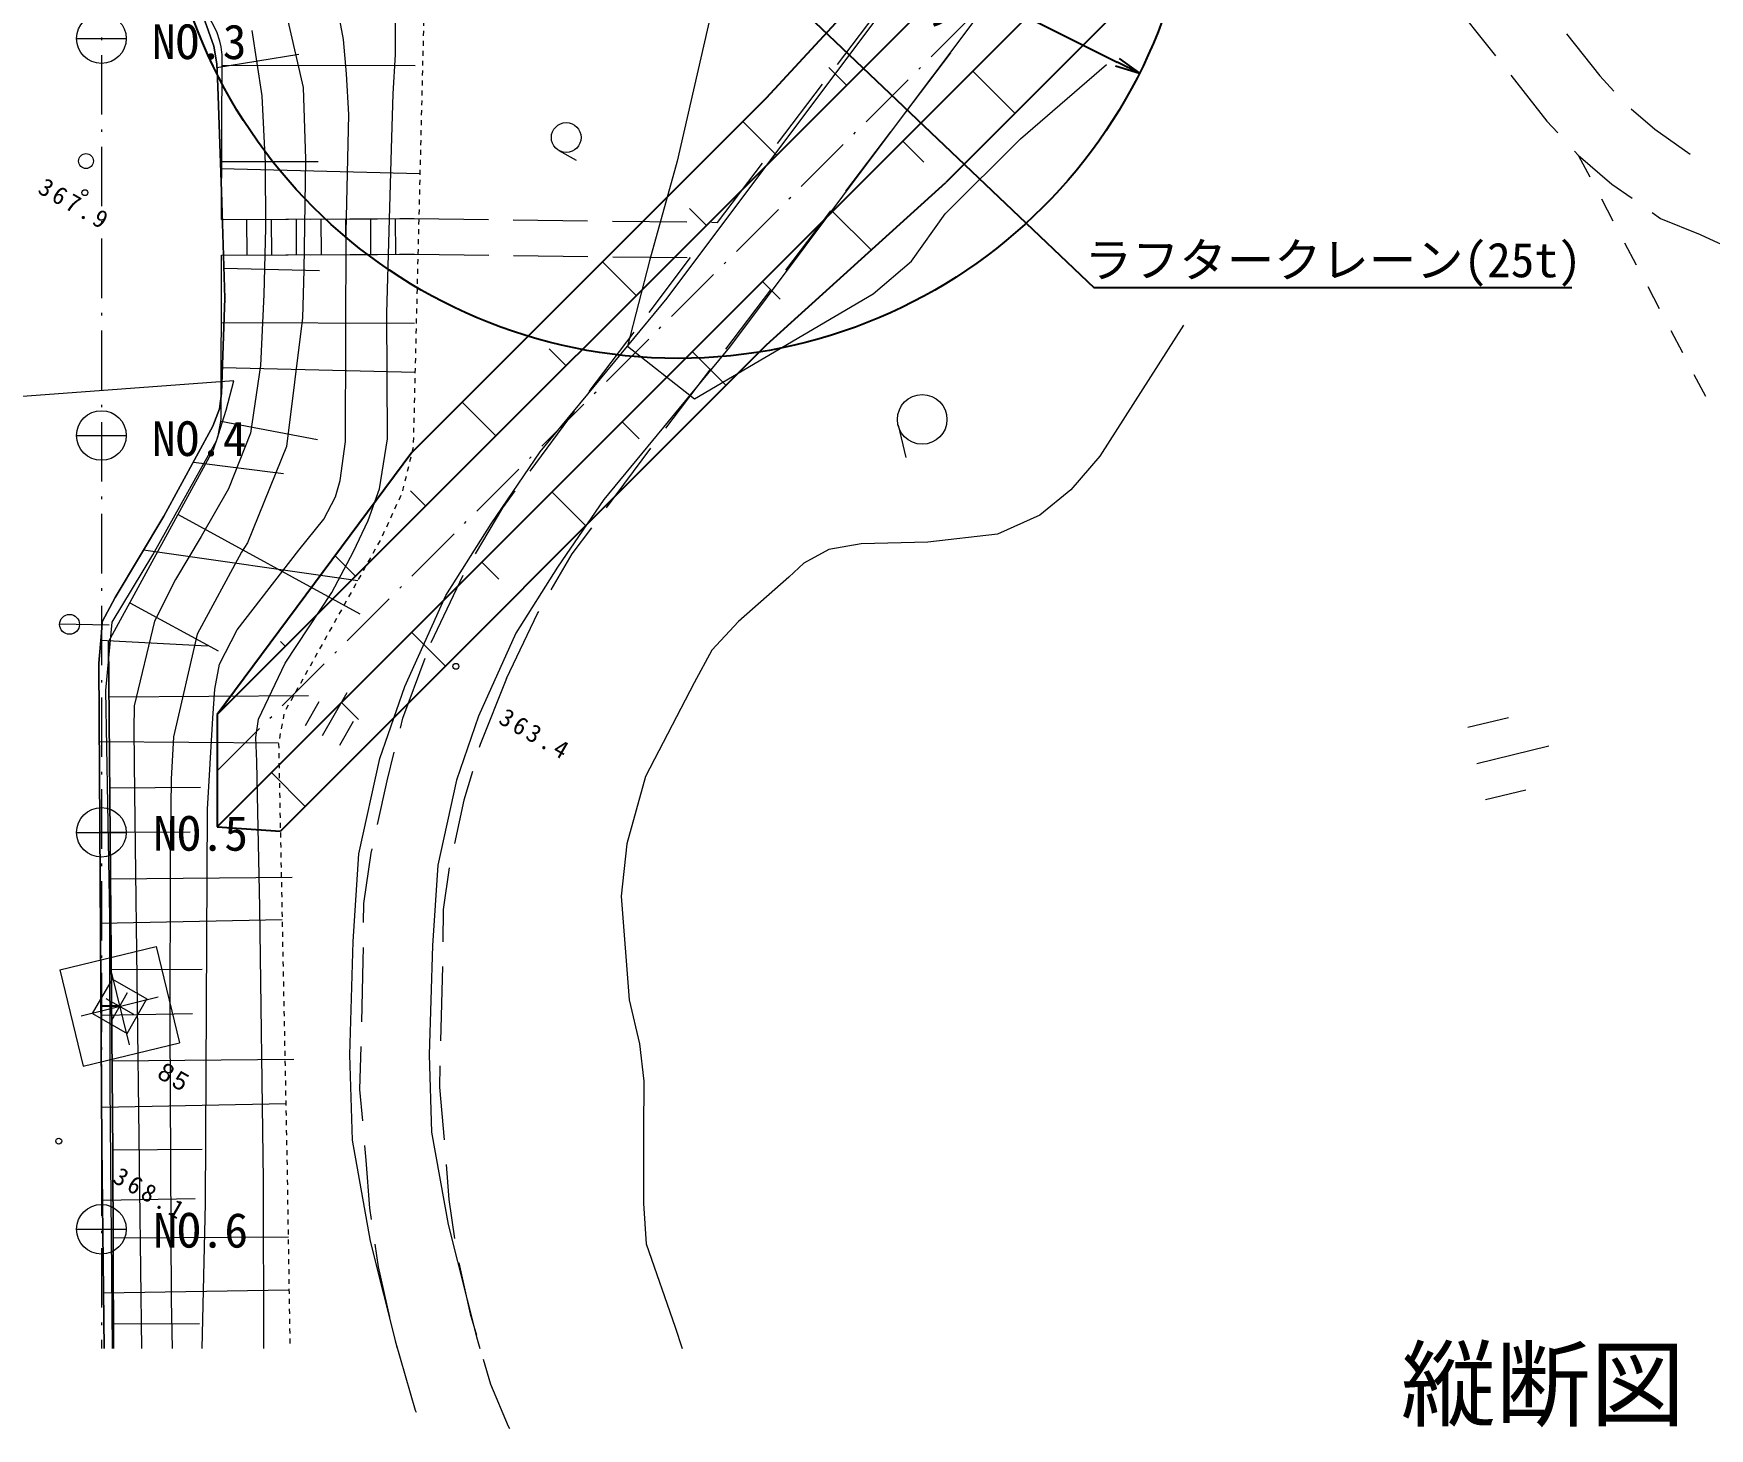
# Model space of a CAD drawing. Header units: millimetres. Extents: x -2078669 to -1085629, y -5987148 to 310365.
# Drawn here: x -1704976 to -1620499, y -3524227 to -3453930 of the extents above; entities that cross this region are included whole.
import ezdxf
from ezdxf.enums import TextEntityAlignment as Align

# ---------------------------------------------------------------- set-up
doc = ezdxf.new("R2010")
doc.units = ezdxf.units.MM
doc.header["$LTSCALE"] = 500
doc.header["$PDSIZE"] = 300
doc.linetypes.add('561019', pattern=[1, 0.5, -0.5])
doc.linetypes.add('SXF_一点短鎖線', pattern=[9.25, 6, -1.5, 0.25, -1.5])
doc.layers.get('Defpoints').update_dxf_attribs({"color": 153})
for name, color, linetype, lineweight in [('1103000', 8, 'Continuous', 18), ('D-BGD', 7, 'Continuous', 13), ('D-BMK', 2, 'SXF_一点短鎖線', 13), ('D-BMK-HTXT', 7, 'Continuous', 13), ('D-BYP-STR1', 2, 'Continuous', 13), ('D-BYP-STR2', 6, 'Continuous', 25), ('D-BYP-STR8', 5, 'Continuous', 25), ('D-TTL-TXT', 7, 'Continuous', 13), ('●予備設計_LP横断', 7, 'Continuous', 13)]:
    doc.layers.add(name, color=color, linetype=linetype, lineweight=lineweight)
doc.layers.add('D-WORK2', color=11, linetype='Continuous', plot=False)
doc.styles.add('MS ゴシック', font='MS Gothic.ttf')
doc.styles.add('ＭＳ ゴシック', font='MS Gothic.ttf')
doc.dimstyles.new('DIM-500-F', dxfattribs={"dimscale": 500, "dimtxt": 3.5, "dimasz": 2.5, "dimexe": 0, "dimexo": 2, "dimgap": 0.8, "dimtad": 1, "dimdec": 0, "dimzin": 0, "dimdsep": 46, "dimtxsty": 'MS ゴシック', "dimblk": 'OPEN', "dimcen": 0.1, "dimclrd": 256, "dimclre": 256, "dimclrt": 256, "dimaunit": 1, "dimadec": 4, "dimazin": 0, "dimtfac": 1, "dimtdec": 0, "dimtmove": 2, "dimatfit": 3, "dimldrblk": 'OPEN', "dimfxl": 1, "dimtolj": 1, "dimtzin": 0, "dimlwd": -1, "dimlwe": -1, "dimarcsym": 2})

# ---------------------------------------------------------------- blocks, each defined once
blk = doc.blocks.new('M2244_1')
at = {"layer": '1103000', "linetype": 'Continuous', "lineweight": 15}
blk.add_line((0, 0), (2.499811970053997, 0.0003381547867320478), dxfattribs=at)
blk.add_circle((2.000318839061947, -0.001165703375590965), 0.5000000000000004, dxfattribs=at)
blk = doc.blocks.new('M6331')
at = {"layer": '●予備設計_LP横断', "linetype": 'Continuous', "lineweight": 9}
blk.add_line((0, -0.75), (1, -0.75), dxfattribs=at)
blk.add_circle((0, 0), 0.75, dxfattribs=at)
blk = doc.blocks.new('M7312')
at = {"layer": '●予備設計_LP横断', "linetype": 'Continuous', "lineweight": 20}
blk.add_circle((0, -0.001000000003841706), 0.15, dxfattribs=at)
blk = doc.blocks.new('M5255')
at = {"layer": '●予備設計_LP横断', "linetype": 'Continuous', "lineweight": 15}
for p, q in [((-1, -1), (-1, 1)), ((-1, 1), (1, 1)), ((1, -1), (1, 1)), ((-0.8000000000010914, 0), (0.7999999999992724, 0)), ((0, -0.8000000000029104), (0, 0.7999999999883585)), ((-1, -1), (1, -1))]:
    blk.add_line(p, q, dxfattribs=at)
blk = doc.blocks.new('M6334')
at = {"layer": '●予備設計_LP横断', "linetype": 'Continuous', "lineweight": 9}
for p, q in [((0, -1.25), (0, 1.25)), ((-1, -1.25), (-1, 0.1499999999941792)), ((1, -1.25), (1, 0.1499999999941792))]:
    blk.add_line(p, q, dxfattribs=at)
blk = doc.blocks.new('河川平面')
at = {"layer": 'D-BGD', "linetype": 'Continuous'}
for p, q in [((1677348.907659888, -2802612.873101369, 363192.9803696544), (1679675.012350652, -2805553.223326799, 363233.9803674384)), ((1646522.301487245, -2805983.865377295, 363585.9803484131), (1648790.945372628, -2802998.290825979, 363562.9803496561)), ((1615237.30558291, -2806138.812892176), (1619367.120021831, -2805471.562999794)), ((1649960.117626734, -2808394.813590163, 363585.9803484131), (1652228.761512114, -2805409.239038861, 363561.9803497102)), ((1615500.412131992, -2806016.450657384), (1625228.405296439, -2806048.680495622)), ((1643496.120888755, -2809964.25597153, 363617.9803466835), (1645765.631750211, -2806979.179769864, 363593.9803479806)), ((1646936.039606823, -2812377.566209422, 363617.9803466835), (1649204.314865776, -2809390.626332397, 363593.9803479806)), ((1615428.485433756, -2811239.278109699), (1625464.622097953, -2811486.021640796)), ((1615486.788961116, -2810876.112359215), (1620337.780902172, -2810884.752033605)), ((1640470.807266339, -2813945.144915401, 363649.9803449539), (1642740.318127798, -2810960.06871375, 363625.980346251)), ((1683852.055354979, -2810552.931833475, 363249.9803665736), (1684435.551503705, -2811658.827432259, 363262.980365871)), ((1685018.679026009, -2812763.357705321, 363275.9803651683), (1685602.175174739, -2813869.253304106, 363288.9803644656)), ((1615473.112669224, -2813809.508348325, 368399.9800882195), (1625170.318487165, -2813754.835146463, 363639.9803454943)), ((1615473.112669224, -2813809.508348325, 368399.9800882195), (1618839.350384557, -2813790.550001184, 366747.980177509)), ((1616722.908762326, -2813802.398016201, 367785.9801214057), (1616734.083457638, -2815598.951321075, 367787.9801212976)), ((1617972.704855418, -2813795.287684076, 367172.980154538), (1617983.879550725, -2815591.840988965, 367174.9801544299)), ((1619222.500948517, -2813788.177351952, 366558.9801877243), (1619232.310318105, -2815585.099283263, 366561.9801875622)), ((1619961.884731575, -2813784.107676672, 366196.9802072902), (1623328.122446904, -2813765.149329531, 364543.9802966337)), ((1620473.164017695, -2813781.565369478, 365945.9802208566), (1620483.471736927, -2815577.620324717, 365947.9802207485)), ((1621722.960110794, -2813774.455037354, 365331.9802540428), (1621732.769480382, -2815571.376968665, 365334.9802538807)), ((1622972.756203888, -2813767.344705245, 364718.9802871751), (1622982.56557347, -2815564.266636556, 364721.9802870129)), ((1624222.552296987, -2813760.234373135, 364104.9803203614), (1624232.361666569, -2815557.156304431, 364107.9803201993)), ((1624449.291468196, -2813759.075631442, 363993.9803263609), (1625170.318487165, -2813754.835146463, 363639.9803454943)), ((1625170.318487165, -2813754.835146463, 363639.9803454943), (1628919.781323818, -2813801.599626757, 363641.9803453863)), ((1630170.512486523, -2813816.942035902, 363642.9803453322), (1633919.975323172, -2813863.706516182, 363645.9803451701)), ((1635169.341160151, -2813879.417551749, 363646.980345116), (1638919.30234645, -2813925.315055957, 363648.9803450079)), ((1643911.592960482, -2816358.953502973, 363648.9803450079), (1646179.868219435, -2813372.013625919, 363625.980346251)), ((1640169.535159504, -2813941.524441189, 363649.9803449539), (1640470.807266339, -2813945.144915401, 363649.9803449539)), ((1615467.29592618, -2815605.522217093, 368409.980087679), (1625186.824762166, -2815552.14624743, 363639.9803454943)), ((1615467.29592618, -2815605.522217093, 368409.980087679), (1618833.533641509, -2815586.563869952, 366757.9801769685)), ((1619955.56963888, -2815580.988521513, 366206.9802067497), (1623322.674330286, -2815562.528524022, 364554.9802960392)), ((1624443.843351581, -2815556.454825947, 364003.9803258204), (1625186.824762166, -2815552.14624743, 363639.9803454943)), ((1625186.824762166, -2815552.14624743, 363639.9803454943), (1628936.287598818, -2815598.910727724, 363644.9803452241)), ((1686185.671323457, -2814975.14890289, 363302.980363709), (1686768.798845754, -2816079.679175952, 363315.9803630064)), ((1615583.938637831, -2816246.738553815), (1620406.424452462, -2816368.039664744)), ((1630187.018761516, -2815614.253136855, 363646.980345116), (1633936.481598172, -2815661.017617149, 363652.9803447917)), ((1635185.847435151, -2815676.728652717, 363653.9803447376), (1638935.80862145, -2815722.626156939, 363659.9803444134)), ((1637021.242514175, -2818481.498463123, 363683.9803431162), (1639113.047983301, -2815725.310409819, 363659.9803444134)), ((1687352.294994483, -2817185.574774736, 363328.9803623037), (1687935.791143213, -2818291.470373507, 363341.980361601)), ((1640887.146314151, -2820340.340796494, 363680.9803432783), (1643156.288549174, -2817353.89926912, 363656.9803445755)), ((1615467.337529887, -2818996.642792232), (1625186.660933558, -2819023.889133979)), ((1633998.03147035, -2822464.749432033, 363718.9803412244), (1636265.43975322, -2819477.311205344, 363692.9803426297)), ((1688518.420315859, -2819396.86762264, 363354.9803608984), (1689102.414814236, -2820501.896245353, 363367.9803601957)), ((1615513.988100504, -2821254.133014511), (1625218.602177648, -2821492.725893976)), ((1637862.69966781, -2824321.728090031, 363712.9803415488), (1640131.84190284, -2821335.286562642, 363688.980342846)), ((1689685.910962962, -2821607.791844152, 363381.9803594391), (1690268.540135612, -2822713.189093271, 363394.9803587365)), ((1615429.888676458, -2823957.952591316), (1620303.332912228, -2824890.711198562)), ((1631016.544458238, -2826477.751113425, 363719.9803411704), (1633251.267096597, -2823466.910996467, 363719.9803411704)), ((1649569.272330461, -2824170.59014901), (1649962.554491872, -2825790.002647831)), ((1634874.775196726, -2828329.875998159, 363719.9803411704), (1637109.497835084, -2825319.035881202, 363719.9803411704)), ((1614045.889133296, -2826023.996555301), (1618596.526432189, -2826609.268112758)), ((1613274.553005613, -2828670.7569839), (1622431.733915682, -2833669.13932372)), ((1611538.57228238, -2830452.712294891), (1622335.331637544, -2831993.27223382)), ((1626030.030864591, -2835114.634893395, 363719.9803411704), (1627646.27201956, -2831730.981688793, 363680.9803432783)), ((1610848.271150888, -2833112.474398644), (1615298.658326407, -2835543.739749856)), ((1609378.084220717, -2835000.813651369), (1614761.991961479, -2835279.555884834)), ((1609801.713853638, -2837862.833886712), (1619845.029167408, -2837787.956628251)), ((1678291.012099368, -2839390.697587236), (1680331.163281952, -2838895.538344415)), ((1609305.413076364, -2840105.248446499), (1618342.104030505, -2840169.818751776)), ((1678733.021042917, -2841212.287473587), (1682377.197514893, -2840326.535634337)), ((1609830.963983694, -2842447.246843441), (1614411.690676149, -2842404.343456123)), ((1679175.398612898, -2843035.242685645), (1681216.048145129, -2842539.216466737)), ((1609335.672540891, -2844683.282894951), (1613883.395477076, -2844653.659053953)), ((1609873.867371026, -2847027.973535894), (1619030.337259432, -2846950.836522026)), ((1609365.813087278, -2849261.318126091), (1618520.251714172, -2849078.250891465)), ((1607313.755436294, -2851614.222973007, 368267.980095354), (1612171.255679874, -2850431.64583732, 368267.980095354)), ((1612171.255679874, -2850431.64583732, 368267.980095354), (1613353.83281556, -2855289.146080896, 368267.980095354)), ((1607313.755436294, -2851614.222973007, 368267.980095354), (1608496.332571988, -2856471.723216583, 368267.980095354)), ((1609860.342755932, -2851508.212024524, 368267.980095354), (1610807.245495923, -2855395.157029394, 368267.980095354)), ((1609908.100997569, -2851603.716731855), (1614492.513954316, -2851574.466601796)), ((1626602.136544256, -2851448.542515753, 363855.9803338197), (1626506.630050699, -2855196.51676729, 363956.9803283607)), ((1608390.32162349, -2853925.135896952, 368267.980095354), (1612277.266628361, -2852978.233156965, 368267.980095354)), ((1609396.223292673, -2853901.727527596), (1614004.623669135, -2853809.570362382)), ((1608496.332571988, -2856471.723216583, 368267.980095354), (1613353.83281556, -2855289.146080896, 368267.980095354)), ((1609946.020888414, -2856193.113185089), (1619116.144034086, -2856112.289906915)), ((1609426.633498079, -2858542.136929099), (1618705.796377022, -2858356.57550287)), ((1609989.12970805, -2860693.21756613), (1614484.250592611, -2860658.778507273)), ((1609470.299431595, -2863214.493815246), (1614130.655341787, -2863131.443246279)), ((1610005.137445464, -2865120.072164373), (1618841.507120378, -2865078.089696547)), ((1609523.096091551, -2867886.769194885), (1618867.095400492, -2867740.291358244)), ((1610026.334111677, -2869457.634690422), (1614363.896637734, -2869436.438024211))]:
    blk.add_line(p, q, dxfattribs=at)
at = {"layer": 'D-BGD', "linetype": 'Continuous', "flags": 128}
for points in [[(1609554.793479384, -2870691.85051814), (1609439.240899246, -2860465.948431318), (1609351.985403525, -2847151.29904375), (1609279.381979892, -2836166.93498844), (1609409.441060601, -2834630.347087123), (1609457.129351798, -2834071.814372853), (1610099.01131509, -2832854.804783508), (1612555.552856169, -2828755.749503523), (1615029.328193981, -2824221.374828453), (1615362.985858978, -2823343.932256352), (1615470.743170048, -2822576.553407937), (1615628.127639537, -2817763.771195724), (1615471.526421471, -2812387.565569873), (1615273.043289659, -2807092.248165695), (1615230.536053072, -2805958.210690291), (1615082.234888306, -2805064.407761343), (1614195.948478485, -2802554.903301478)], [(1609120.374898591, -2789482.559495649), (1609275.451945141, -2792487.581647095), (1609448.294350338, -2793437.014847668), (1609989.894505932, -2794678.001984301), (1610785.094860014, -2796133.968020775), (1611543.875755006, -2797522.862286942), (1614195.948478485, -2802554.903301478), (1615082.234888306, -2805064.407761343), (1615230.536053072, -2805958.210690291), (1615273.043289659, -2807092.248165695), (1615471.526421471, -2812387.565569873), (1615628.127639537, -2817763.771195724), (1615470.743170048, -2822576.553407937), (1615362.985858978, -2823343.932256352), (1615029.328193981, -2824221.374828453), (1612555.552856169, -2828755.749503523), (1610099.01131509, -2832854.804783508), (1609457.129351798, -2834071.814372853), (1609409.441060601, -2834630.347087123), (1609279.381979892, -2836166.93498844)], [(1624340.250418191, -2870691.85051814), (1622973.450209964, -2865288.190754044), (1622059.863937374, -2860203.523386605), (1621936.138118443, -2855895.840144512), (1622100.875019834, -2850193.372675495), (1622391.730415376, -2845766.431743968), (1623448.575781737, -2840970.081437317), (1624701.267506624, -2837344.005479562), (1626776.041344037, -2832753.294447473), (1629061.804534101, -2829133.94400045), (1631525.58542532, -2825503.883995515), (1635921.659516725, -2820189.761260701), (1637929.897823393, -2817761.557226791), (1645469.835730892, -2807698.449990011), (1656019.652501093, -2793627.126751594), (1659219.847950033, -2796026.058255256)], [(1659219.847950033, -2796026.058255256), (1648670.529529467, -2810096.51451765), (1641073.213318824, -2820237.369611754), (1639083.762032361, -2822642.923087651), (1634729.119055328, -2827907.041199657), (1632408.391520408, -2831326.357924145), (1630306.696624295, -2834653.578519431), (1628421.651352211, -2838823.921797634), (1627305.160499649, -2842056.533266991), (1626363.258932123, -2846331.856806247), (1626096.927688998, -2850383.033781785), (1625937.387331952, -2855895.864777416), (1626049.763744156, -2859789.861939916), (1626886.308244841, -2864442.690744258), (1628320.337307048, -2870114.874269897), (1628490.819727905, -2870691.85051814)], [(1609279.381979892, -2836166.93498844), (1609351.985403525, -2847151.29904375), (1609439.240899246, -2860465.948431318), (1609554.793479384, -2870691.85051814)]]:
    blk.add_lwpolyline(points, dxfattribs=at)
for points, elevation in [([(1616987.453566795, -2804270.228104985), (1617504.570915053, -2807574.477254034), (1617666.983564076, -2810962.042439843), (1617685.300910674, -2814239.097262982), (1617595.047279074, -2817580.62177645), (1617429.644414922, -2821159.234008195), (1616926.318697196, -2824563.211966699), (1615816.596298767, -2827378.710538603), (1614442.496050384, -2829779.258117871), (1613142.678058479, -2831942.219629217), (1612088.120347714, -2834039.695359447), (1611063.623613429, -2838310.219139559), (1611049.162259764, -2839507.245335736), (1611079.713523772, -2842704.824813239), (1611439.003487526, -2870691.85051814)], 366999.9801638886), ([(1618571.751900824, -2802762.152751557), (1619578.172002082, -2807143.52940681), (1619706.763816773, -2810758.488843758), (1619619.059214802, -2816361.056247091), (1619548.221122837, -2818751.776922191), (1618746.179496924, -2825237.8868976), (1616774.280591962, -2830101.117175064), (1616478.623063136, -2830571.32520593), (1614246.37649533, -2834703.573247384), (1613037.376604053, -2839874.990191888), (1612928.727871928, -2842014.443382996), (1612885.810546584, -2846152.518086522), (1612867.259562325, -2854357.766808107), (1612935.675880624, -2868250.992075892), (1612983.560642428, -2870691.85051814)], 365999.9802179378), ([(1614483.706240737, -2870691.85051814), (1614655.652221666, -2863390.592862574), (1614767.430411171, -2843521.193979911), (1615022.112866381, -2838930.434504422), (1615132.264968198, -2837466.604500112), (1615369.663584964, -2836202.795290615), (1616250.740452059, -2834477.35501389), (1619366.793645304, -2830469.03744782), (1620631.217741379, -2828907.432097926), (1621217.414267233, -2827785.291527493), (1621453.225743102, -2826949.647544472), (1621715.970241521, -2824987.585133405), (1621745.571439279, -2814441.449549872), (1621890.922558121, -2808509.839798161), (1621764.066105945, -2806453.014092984), (1621613.266023924, -2804738.836443156), (1621189.78810933, -2802459.604143694)], 364999.9802719873), ([(1617598.936795689, -2870691.85051814), (1617587.432652442, -2862237.218494582), (1617397.904441803, -2848462.386243613), (1617297.666141259, -2843650.311973735), (1617253.531570416, -2841110.456182136), (1617195.193940621, -2839909.647469345), (1617330.627544382, -2838989.775931838), (1618666.761574052, -2836155.628830242), (1621033.242176087, -2832596.517061065), (1622122.547023488, -2830540.929708405), (1622860.584613692, -2828972.029395935), (1623422.072544612, -2827373.158859268), (1623830.009903999, -2824847.478673012), (1623796.029001432, -2818517.5072697), (1624032.445115542, -2810240.253135097), (1624125.465878129, -2807467.808851458), (1624236.434397087, -2805488.863030287), (1624243.547220599, -2803817.011629713)], 363999.9803260367), ([(1640322.280877791, -2802625.320444277), (1638441.01288091, -2810862.53720763), (1637036.158568981, -2815889.078206946), (1635921.659516725, -2820189.761260701), (1639314.104143207, -2822834.152014034), (1648307.363393172, -2817540.797851338), (1650240.400310043, -2815905.606857943), (1651945.161215144, -2813511.731480481), (1655746.147204755, -2809742.562419632), (1660081.322484951, -2805985.1734682)], 362999.9803800859), ([(1663960.033062784, -2819125.043557485), (1659732.45011333, -2825733.282033273), (1658283.761058286, -2827420.809658858), (1656709.206045149, -2828707.259060784), (1654580.066331939, -2829662.237852684), (1651066.875948149, -2830059.25293557), (1647704.180694493, -2830148.300157944), (1646078.208629051, -2830438.61644669), (1644824.563782729, -2831128.654400658), (1644064.687891282, -2831824.539818546), (1641530.166946634, -2834058.652247947), (1640185.906494044, -2835506.313953494), (1639282.602861227, -2837144.004757285), (1636833.019528925, -2841871.067633323), (1635903.15335689, -2845268.625220887), (1635616.230485786, -2847908.850117292), (1636019.444383065, -2853126.919165525), (1636531.641462819, -2855344.111893216), (1636759.683436952, -2857216.879223477), (1636743.866935204, -2859724.581191107), (1636742.820899395, -2863396.514530406), (1636878.081202082, -2865416.647250651), (1638327.488447793, -2869629.348580034), (1638689.242001803, -2870691.85051814)], 362999.9803800859), ([(1609965.289910078, -2870691.85051814), (1609855.694744323, -2857469.948730738), (1609830.858141696, -2848962.936016504), (1609635.222127579, -2837536.445328983), (1609956.946595999, -2834089.212515459), (1612007.053183557, -2830709.269573578), (1615217.614126213, -2824951.305199306), (1615701.326041008, -2823403.462991844), (1616093.676775938, -2821932.289769483), (1604767.859886499, -2822777.506217164), (1604867.549185362, -2849661.382498594), (1605094.658283221, -2870691.85051814)], 367999.9801098392)]:
    blk.add_lwpolyline(points, dxfattribs=dict(at, elevation=elevation))
at = {"layer": 'D-BGD', "linetype": '561019', "flags": 128}
blk.add_lwpolyline([(1618950.336664897, -2620513.600361806), (1618959.279623025, -2621128.699770012), (1618664.862681213, -2658301.898371679), (1618662.545903015, -2658626.988545516), (1618571.236245889, -2661701.462732079), (1617746.978126736, -2689368.003060362), (1618403.480642979, -2710987.014575141), (1619103.827045491, -2730440.856533819), (1619134.639800758, -2731637.377916507), (1619943.345943974, -2763133.074528463), (1618852.671963931, -2786511.413649531), (1619008.356540096, -2789521.398754267), (1619926.745063219, -2791601.823461288), (1625688.220167921, -2802391.311931341), (1625125.165287617, -2825293.212146609), (1624564.05430387, -2827571.672124025), (1623496.353461438, -2829910.73479874), (1618629.919286463, -2838639.710547627), (1618342.104030505, -2840169.818751776), (1618771.499900843, -2861642.138196277), (1618913.364453627, -2870691.85051814)], dxfattribs=at)
at = {"layer": 'D-BGD', "linetype": 'Continuous', "extrusion": (0.2521143766625279, 0.2127800178190311, 0.9440143034387763), "elevation": 170557.6060132046}
blk.add_lwpolyline([(-3228831.218872522, 613029.3647587639), (-3231526.148550252, 613120.3001543123), (-3232578.662084063, 613071.8012766902)], dxfattribs=at)
at = {"layer": 'D-BGD', "linetype": 'Continuous', "extrusion": (0.2276302312114671, 0.1933887986618439, 0.954350695704018), "elevation": 186435.2877659747}
blk.add_lwpolyline([(-3226882.032164575, 620457.1214736844), (-3229821.669751604, 620564.2565354883), (-3230629.425307807, 620530.7768286613)], dxfattribs=at)
at = {"layer": 'D-BGD', "linetype": 'Continuous', "extrusion": (0.01962927355154589, 0.006251415231172099, 0.999787783195737), "elevation": 378719.6597254141}
blk.add_lwpolyline([(-3187594.321612317, -747174.297073316), (-3188932.111249489, -747999.5119662888), (-3190671.66184882, -749310.1473845587)], dxfattribs=at)
at = {"layer": 'D-BGD', "linetype": 'Continuous', "extrusion": (0.007441131418156152, -0.005429268854179702, 0.9999575754015402), "elevation": 391023.8643779391}
blk.add_lwpolyline([(1680919.941040266, -2808273.045669356), (1681102.404843112, -2808471.352585159), (1682800.547173774, -2809931.870220311), (1683814.382273716, -2810648.413243146)], dxfattribs=at)
at = {"layer": 'D-BGD', "linetype": 'Continuous', "extrusion": (0.07853372957267046, -0.05825184252452753, 0.995208106961506), "elevation": 654714.3593526392}
blk.add_lwpolyline([(-1303459.013880829, -2944228.186251274), (-1300783.000628958, -2943941.82757262), (-1299724.827732424, -2943941.827572618)], dxfattribs=at)
at = {"layer": 'D-BGD', "linetype": 'Continuous', "extrusion": (0.0845812770987603, -0.06276146355970844, 0.9944380354030039), "elevation": 677486.9624422875}
blk.add_lwpolyline([(-1302104.462412207, -2943535.536845946), (-1300016.646600792, -2943307.667012843), (-1298367.432331533, -2943307.667012837)], dxfattribs=at)
at = {"layer": 'D-BGD', "linetype": 'Continuous', "extrusion": (-0.2004381796997367, 0.1080429979008155, 0.9737305822060127), "elevation": -279023.2261491448}
blk.add_lwpolyline([(1723898.692167972, 2790533.431702808), (1720272.669609884, 2790357.764450233), (1720152.741666623, 2790362.156131546)], dxfattribs=at)
at = {"layer": 'D-BGD', "linetype": 'Continuous', "extrusion": (-0.3808226511869615, 0.1538731742580911, 0.9117549860498013), "elevation": -723854.008044568}
blk.add_lwpolyline([(2024076.624931423, 2492557.681491611), (2023562.003587991, 2492479.772290501), (2020334.264326193, 2492382.385789108)], dxfattribs=at)
at = {"layer": 'D-BGD', "linetype": 'Continuous', "extrusion": (-0.2039797386332136, 0.1097392850032297, 0.9728049935902396), "elevation": -289944.2321314869}
blk.add_lwpolyline([(1726146.27562485, 2788029.568071381), (1729709.491431094, 2788461.299151363), (1729866.498087524, 2788495.837637778)], dxfattribs=at)
at = {"layer": 'D-BGD', "linetype": 'Continuous', "extrusion": (0.9023363398485625, -0.2039612999413816, 0.379722158841068), "elevation": 2183106.365704224}
blk.add_lwpolyline([(-2416402.911733856, -502684.6725312744), (-2414140.644549623, -502652.2436267306), (-2412656.646719117, -502750.6113038281)], dxfattribs=at)
at = {"layer": 'D-BGD', "linetype": 'Continuous', "extrusion": (0.6826609038769734, -0.1607088129159911, 0.7128441398854358), "elevation": 1827518.080962949}
blk.add_lwpolyline([(-2392918.873130585, -1338675.987477152), (-2394430.496168715, -1338564.769033263), (-2396664.403852272, -1338610.397112803)], dxfattribs=at)
at = {"layer": 'D-BGD', "linetype": 'Continuous', "extrusion": (0.007469693064695773, -0.01307852492568507, 0.9998865715026318), "elevation": 413220.3025088734}
blk.add_lwpolyline([(1619865.669777924, -2844073.005087287), (1619876.447862231, -2843114.896309085), (1620243.641886746, -2840569.18078482), (1620290.552821605, -2840355.06619824)], dxfattribs=at)
at = {"layer": 'D-BGD', "linetype": 'Continuous', "extrusion": (0.004569444791615369, -0.01487241205871331, 0.9998789584413967), "elevation": 413644.0379873792}
blk.add_lwpolyline([(1625260.574524758, -2840633.421818743), (1624960.757227532, -2842742.728363003), (1624941.11181053, -2844362.507907842)], dxfattribs=at)
at = {"layer": 'D-BGD', "linetype": 'Continuous', "extrusion": (0.9455921084958004, -0.01499806951921692, 0.3250086495174604), "elevation": 1695340.428904438}
blk.add_lwpolyline([(-2828140.954548406, -197809.1767381759), (-2825071.945571249, -197893.7691686312), (-2824392.340256771, -197884.252520205)], dxfattribs=at)
at = {"layer": 'D-BGD', "linetype": 'Continuous', "extrusion": (0.3398555577534374, 0.01634323613608557, 0.9403356307705777), "elevation": 846994.7596082205}
blk.add_lwpolyline([(-2933860.843658754, -1271017.015984907), (-2932278.02086817, -1270952.357324726), (-2930118.943064007, -1271119.882035183)], dxfattribs=at)
at = {"layer": 'D-BGD', "linetype": 'Continuous', "extrusion": (0.3481396302133976, 0.01655594602878448, 0.9372964837904659), "elevation": 860116.6363322234}
blk.add_lwpolyline([(-2930481.82034585, -1268727.003388115), (-2931557.374926937, -1268643.797515113), (-2934226.15158082, -1268758.564236508)], dxfattribs=at)
at = {"layer": 'D-BGD', "linetype": 'Continuous', "extrusion": (0.01872831973795927, -0.01426776826141577, 0.9997228019949488), "elevation": 435082.6700914212}
blk.add_lwpolyline([(-1294796.652546894, -3017370.350103749), (-1294393.221816403, -3016959.815289123), (-1292577.99364576, -3015331.612823253), (-1292033.336364776, -3014836.130621937)], dxfattribs=at)
at = {"layer": 'D-BGD', "linetype": 'Continuous', "extrusion": (-0.03800062660324652, -0.02012361229441583, 0.9990750685539024), "elevation": 359386.6937271678}
blk.add_lwpolyline([(3290062.449395383, 114085.6941077331), (3291682.129014583, 113388.0211220234), (3293550.722599992, 112713.6039025256)], dxfattribs=at)
at = {"layer": 'D-BGD', "linetype": 'Continuous', "extrusion": (0.013317616026268, -0.01202351295351817, 0.9998390251633679), "elevation": 419917.2961100594}
blk.add_lwpolyline([(1618954.545290171, -2864271.094755437), (1618381.902999682, -2861744.719074409), (1618216.80986179, -2860596.766936707)], dxfattribs=at)
at = {"layer": 'D-BGD', "linetype": 'Continuous', "extrusion": (-0.03812700027550889, -0.02492571995804908, 0.9989619814260022), "elevation": 372902.0800267983}
blk.add_lwpolyline([(3289696.957814302, -189521.2613334492), (3292158.146823342, -190443.290028838), (3293230.470950169, -190772.5859914899)], dxfattribs=at)
at = {"layer": 'D-BGD', "linetype": 'Continuous', "extrusion": (0.04620460727887744, 0.0004008533227715821, 0.9989319163901105), "elevation": 437343.2701901313}
blk.add_lwpolyline([(-2887918.271061185, -1581777.761920657), (-2887814.086198021, -1581734.47782528), (-2884309.508811574, -1580760.585679217)], dxfattribs=at)
at = {"layer": 'D-BGD', "linetype": 'Continuous', "extrusion": (0.02847993742290331, -0.006557757068790981, 0.9995728532661412), "elevation": 428865.8257777478}
blk.add_lwpolyline([(-2432560.22792028, -2219809.790801193), (-2433707.532207573, -2220447.675017316), (-2435570.052655972, -2221794.380848387), (-2435674.90692678, -2221884.791948055)], dxfattribs=at)
at = {"layer": 'D-BGD', "linetype": 'Continuous'}
for points in [[(1615473.112669224, -2813809.508348325, 368399.9800882195), (1615502.941958056, -2805510.393770966, 368349.980090922), (1615441.98356197, -2805094.720756605, 368369.9800898409), (1615373.241772683, -2804812.985850505, 368379.9800893004), (1615225.585768825, -2804347.477871249, 368419.9800871385), (1610224.347825051, -2794667.436228954, 368259.9800957864), (1609794.211341493, -2793589.71527251, 368279.9800947054), (1609534.194673812, -2792436.766365776, 368299.9800936244), (1609235.851716219, -2777605.125603852, 368509.980082274), (1609158.038232624, -2758978.571774546, 368489.980083355), (1609244.691650467, -2738601.060977153, 368469.980084436), (1609119.132077041, -2714860.417054446, 368279.9800947054), (1609037.999003846, -2675631.619582801, 368369.9800898409), (1609171.77069728, -2662074.920675428, 368369.9800898409), (1609081.587085076, -2627858.359767654, 368359.9800903815), (1609043.713089827, -2620513.600361806, 368307.1529934995)], [(1615473.112669224, -2813809.508348325, 368399.9800882195), (1615502.941958056, -2805510.393770966, 368349.980090922), (1615441.98356197, -2805094.720756605, 368369.9800898409), (1615373.241772683, -2804812.985850505, 368379.9800893004), (1615225.585768825, -2804347.477871249, 368419.9800871385), (1610224.347825051, -2794667.436228954, 368259.9800957864), (1609794.211341493, -2793589.71527251, 368279.9800947054), (1609534.194673812, -2792436.766365776, 368299.9800936244)], [(1687584.57942774, -2813450.476592866, 363204.9803690058), (1688002.816444247, -2813746.249765522, 363199.9803692761), (1689993.996887997, -2814556.311455075, 363179.9803703571), (1690900.840937649, -2814985.303017716, 363179.9803703571), (1690981.770245781, -2815011.06046916, 363178.9803704111)], [(1609775.31674131, -2835079.418295228, 368449.980085517), (1615069.022606161, -2825388.398481254, 368459.9800849765), (1615292.804445196, -2824698.093018725, 368489.980083355), (1615447.433630323, -2823887.297272887, 368459.9800849765), (1615467.29592618, -2815605.522217093, 368409.980087679)], [(1610028.651932214, -2870691.85051814, 368481.4150676847), (1609985.032579137, -2860840.808931664, 368449.980085517), (1609837.309350716, -2842877.664914968, 368379.9800893004), (1609775.31674131, -2835079.418295228, 368449.980085517), (1615069.022606161, -2825388.398481254, 368459.9800849765), (1615292.804445196, -2824698.093018725, 368489.980083355), (1615447.433630323, -2823887.297272887, 368459.9800849765), (1615467.29592618, -2815605.522217093, 368409.980087679)], [(1609775.31674131, -2835079.418295228, 368449.980085517), (1609837.309350716, -2842877.664914968, 368379.9800893004), (1609985.032579137, -2860840.808931664, 368449.980085517), (1610028.651932214, -2870691.85051814, 368481.4150676847)]]:
    blk.add_polyline3d(points, dxfattribs=at)
for centre, radius in [((1608633.892492412, -2810858.650612772, 368209.9800984888), 374.999979731494), ((1650783.468555375, -2823875.767970866), 1249.87493244507)]:
    blk.add_circle(centre, radius, dxfattribs=at)
at = {"layer": 'D-BGD', "linetype": 'Continuous', "lineweight": 9, "xscale": 1000, "yscale": 1000, "zscale": 1000, "rotation": 330.1091246385173}
for name, p in [('M6331', (1632841.628526656, -2809671.672265279)), ('M6334', (1621182.499112874, -2838716.089859237))]:
    blk.add_blockref(name, p, dxfattribs=at)
at = {"layer": 'D-BGD', "linetype": 'Continuous', "lineweight": 20, "xscale": 1000, "yscale": 1000, "zscale": 1000, "rotation": 330.1091246385173}
for p in [(1608578.243088012, -2812448.391117002, 367858.9801174602), (1627278.349701992, -2836320.088233439, 363379.9803595472), (1607262.733712285, -2860247.186121931, 368079.9801055151)]:
    blk.add_blockref('M7312', p, dxfattribs=at)
at = {"layer": 'D-BGD', "linetype": 'Continuous', "lineweight": 15, "xscale": 1000, "yscale": 1000, "zscale": 1000}
for name, p, rotation in [('M2244_1', (1609804.848388647, -2834247.465888918), 178.8475168330848), ('M5255', (1610336.156150935, -2853449.581948368, 368267.9800953539), 330.1091246385173)]:
    blk.add_blockref(name, p, dxfattribs=dict(at, rotation=rotation))
at = {"layer": 'D-BGD', "linetype": 'Continuous', "char_height": 900, "attachment_point": 7, "rotation": 330.1091246385173, "line_spacing_factor": 0.7228915662650602, "style": 'MS ゴシック'}
for s, insert in [('\\T1.287;367.9', (1606138.787373446, -2812445.276942202)), ('\\T1.281;363.4', (1629363.274880077, -2839171.197279282)), ('{\\Fworking|c128;\\T1.25;85}', (1612155.426597669, -2857029.211990479)), ('\\T1.315;368.1', (1609915.803402487, -2862301.670737264, 368079.9801055151))]:
    blk.add_mtext(s, dxfattribs=dict(at, insert=insert))
blk = doc.blocks.new('_Open')
at = {"color": 0, "linetype": 'ByBlock', "lineweight": -2}
for p, q in [((-1, 0.1666666666666667), (0, 0)), ((-1, -0.1666666666666667), (0, 0)), ((0, 0), (-1, 0))]:
    blk.add_line(p, q, dxfattribs=at)
blk = doc.blocks.new('*D30')
at = {"layer": 'D-BYP-STR8', "transparency": 16777216}
blk.add_line((-1664197.658336613, -3448446.781659744), (-1650348.960639816, -3455368.391002084), dxfattribs=at)
at = {"layer": 'Defpoints', "color": 0, "transparency": 16777216}
for p in [(-1672487.78511302, -3444303.358198487), (-1649230.838191675, -3455927.231042669)]:
    blk.add_point(p, dxfattribs=at)
at = {"layer": 'D-BYP-STR8', "transparency": 16777216, "xscale": 1250, "yscale": 1250, "zscale": 1250, "rotation": 333.4440167978683}
blk.add_blockref('_Open', (-1649230.838191675, -3455927.231042669), dxfattribs=at)
at = {"layer": 'D-BYP-STR8', "transparency": 16777216, "char_height": 1750, "attachment_point": 5, "rotation": 333.44401679786824, "style": 'MS ゴシック'}
for s, insert in [('\\A1;R26000', (-1660305.966461965, -3448966.4771959)), ('\\A1;(1.0t)', (-1661511.529103833, -3451378.556779714))]:
    blk.add_mtext(s, dxfattribs=dict(at, insert=insert))

msp = doc.modelspace()

# ---------------------------------------------------------------- linework, layer by layer
at = {"layer": 'D-BMK'}
msp.add_line((-1695712.223851892, -3491080.38367967), (-1648584.593313689, -3443952.748242518), dxfattribs=at)
at = {"layer": 'D-BMK', "linetype": 'SXF_一点短鎖線', "flags": 128}
msp.add_lwpolyline([(-1701552.482171966, -3270013.423786068), (-1701552.482169488, -3520191.673942402)], dxfattribs=at)
msp.add_lwpolyline([(-1701552.482171966, -3270013.423786068), (-1701552.482169488, -3520191.673942402)], dxfattribs=at)
at = {"layer": 'D-BMK-HTXT', "color": 7, "linetype": 'Continuous', "lineweight": 13}
for p, q in [((-1702802.482170133, -3454186.747929365, 329092.9815389971), (-1700302.482170033, -3454186.747930656, -329092.9815410536)), ((-1702802.482169994, -3474186.747929312, 329092.9815390516), (-1700302.482169893, -3474186.747930604, -329092.9815409993)), ((-1702802.482169827, -3494186.74792938, 329092.9815400254), (-1700302.482169722, -3494186.747930432, -329092.9815400254)), ((-1702802.482169527, -3514186.747929449, 329092.9815400254), (-1700302.482169541, -3514186.747930499, -329092.9815400254))]:
    msp.add_line(p, q, dxfattribs=at)
for centre in [(-1701552.482170142, -3454186.747930009, -2.132989493475179e-06), (-1701552.482170003, -3474186.747929957, -2.078565330521087e-06), (-1701552.482169718, -3494186.747930027, -1.104780267269234e-06), (-1701552.482169532, -3514186.747929855, -1.104780267269234e-06)]:
    msp.add_circle(centre, 1250.000000003684, dxfattribs=at)
at = {"layer": 'D-BYP-STR1'}
for p, q in [((-1663990.004627231, -3456529.731531011), (-1664885.120635447, -3455634.615522796)), ((-1657626.043598052, -3455822.624748325), (-1655504.723254493, -3457943.945091885)), ((-1667525.538533164, -3460065.265436945), (-1669222.594808012, -3458368.209162096)), ((-1661161.577503985, -3459358.158654258), (-1660102.027290524, -3460417.708867719)), ((-1671061.072439097, -3463600.799342877), (-1671909.600576521, -3462752.271205453)), ((-1664697.111409918, -3462893.69256019), (-1662752.300582657, -3464838.503387452)), ((-1674596.60634503, -3467136.33324881), (-1676293.662619877, -3465439.276973962)), ((-1668232.645315851, -3466429.226466123), (-1667347.384702051, -3467314.487079923)), ((-1678132.140250962, -3470671.867154743), (-1678980.668388386, -3469823.339017319)), ((-1671768.179221783, -3469964.760372056), (-1670071.122946935, -3471661.816646904)), ((-1681667.674156895, -3474207.401060675), (-1683364.730431743, -3472510.344785828)), ((-1675303.713127716, -3473500.294277989), (-1674455.184990292, -3474348.822415412)), ((-1685203.208062828, -3477742.934966608), (-1685978.245646121, -3476967.897383315)), ((-1678839.247033649, -3477035.828183922), (-1677142.190758801, -3478732.884458769)), ((-1688738.74196876, -3481278.468872541), (-1689767.327602675, -3480249.883238627)), ((-1682374.780939582, -3480571.362089854), (-1681526.252802158, -3481419.890227278)), ((-1692274.275874693, -3484814.002778474), (-1692527.823925314, -3484560.454727852)), ((-1685910.314845514, -3484106.895995787), (-1684213.258570667, -3485803.952270634)), ((-1689445.848751447, -3487642.42990172), (-1688597.320614023, -3488490.958039144)), ((-1692981.38265738, -3491177.963807652), (-1691284.326382532, -3492875.0200825))]:
    msp.add_line(p, q, dxfattribs=at)
at = {"layer": 'D-BYP-STR2'}
for p, q in [((-1650584.593882913, -3443124.320786694), (-1695712.226873104, -3488251.953776885)), ((-1646584.593885005, -3444781.175035278), (-1695712.226873104, -3493908.808023377)), ((-1643584.593884983, -3446023.815722375), (-1658995.22526781, -3461434.447105202)), ((-1668025.854850614, -3457171.469204699), (-1658995.22526781, -3447391.437425435)), ((-1668025.854850614, -3469616.548550582), (-1658995.22526781, -3461434.447105202)), ((-1685903.778964079, -3475049.393318165), (-1695712.226873104, -3488251.953776885)), ((-1695712.226873104, -3488251.953776885, -354000.0000000001), (-1695712.226873104, -3493908.808023377, -354000.0000000001)), ((-1695712.226873104, -3493908.808023377), (-1692534.604954645, -3494125.298654613))]:
    msp.add_line(p, q, dxfattribs=at)
for points in [[(-1668025.854850614, -3457171.469204699), (-1685903.778964079, -3475049.393318165)], [(-1668025.854850614, -3469616.548550582), (-1692534.604954645, -3494125.298654613)]]:
    msp.add_lwpolyline(points, dxfattribs=at)
at = {"layer": 'D-BYP-STR8'}
msp.add_line((-1627431.036175693, -3466739.519360065), (-1651511.036175693, -3466739.519360065), dxfattribs=at)
msp.add_circle((-1672487.785113021, -3444303.358198487), 26000, dxfattribs=at)
at = {"layer": 'D-WORK2', "ltscale": 1500}
msp.add_line((-1700632.017505841, -3502951.507951222, 368267.9800953541), (-1701552.48216967, -3502951.507951231), dxfattribs=at)

# ---------------------------------------------------------------- block references
at = {"layer": 'D-BGD'}
msp.add_blockref('河川平面', (-3310965.811631768, -649499.8234242629), dxfattribs=at)

# ---------------------------------------------------------------- texts
at = {"layer": 'D-BMK-HTXT', "style": 'MS ゴシック'}
for s, p in [('NO.3  ', (-1699004.835596305, -3455220.800221638, -354000.0000145752)), ('NO.4', (-1699004.835649905, -3475220.800221586, -354000.0000145208))]:
    msp.add_text(s, height=1750, dxfattribs=at).set_placement(p)
at = {"layer": 'D-BMK-HTXT', "color": 7, "style": 'ＭＳ ゴシック'}
for s, p in [('NO.5', (-1698925.825171718, -3495113.517637341)), ('NO.6', (-1698925.825171537, -3515113.517637407))]:
    msp.add_text(s, height=1750, rotation=359.9999999783221, dxfattribs=at).set_placement(p)
at = {"layer": 'D-BYP-STR8', "style": 'MS ゴシック'}
msp.add_text('ラフタークレーン(25t)', height=1750, dxfattribs=at).set_placement((-1639471.036175693, -3466739.519360065), align=Align.BOTTOM_CENTER)
at = {"layer": 'D-TTL-TXT', "style": 'MS ゴシック'}
msp.add_text('縦断図', height=3500, dxfattribs=at).set_placement((-1628887.209926557, -3524796.269481101), align=Align.BOTTOM_CENTER)

# ---------------------------------------------------------------- dimensions: what is measured, and where the dimension line sits
at = {"layer": 'D-BYP-STR8'}
dim = msp.add_radius_dim(center=(-1672487.78511302, -3444303.358198487), mpoint=(-1649230.838191675, -3455927.231042669), text='<>\\X(1.0t)', dimstyle='DIM-500-F', override={"dimtmove": 0}, dxfattribs=at)
dim.commit()
dim.dimension.update_dxf_attribs({"geometry": '*D30', "text_midpoint": (-1660875.983303362, -3450106.962093005), "dimtype": 164})

# ---------------------------------------------------------------- leaders
msp.add_leader([(-1672424.155472765, -3446857.355313073), (-1651511.036175693, -3466739.519360065)], dimstyle='DIM-500-F', dxfattribs=at)

doc.saveas('drawing.dxf')
